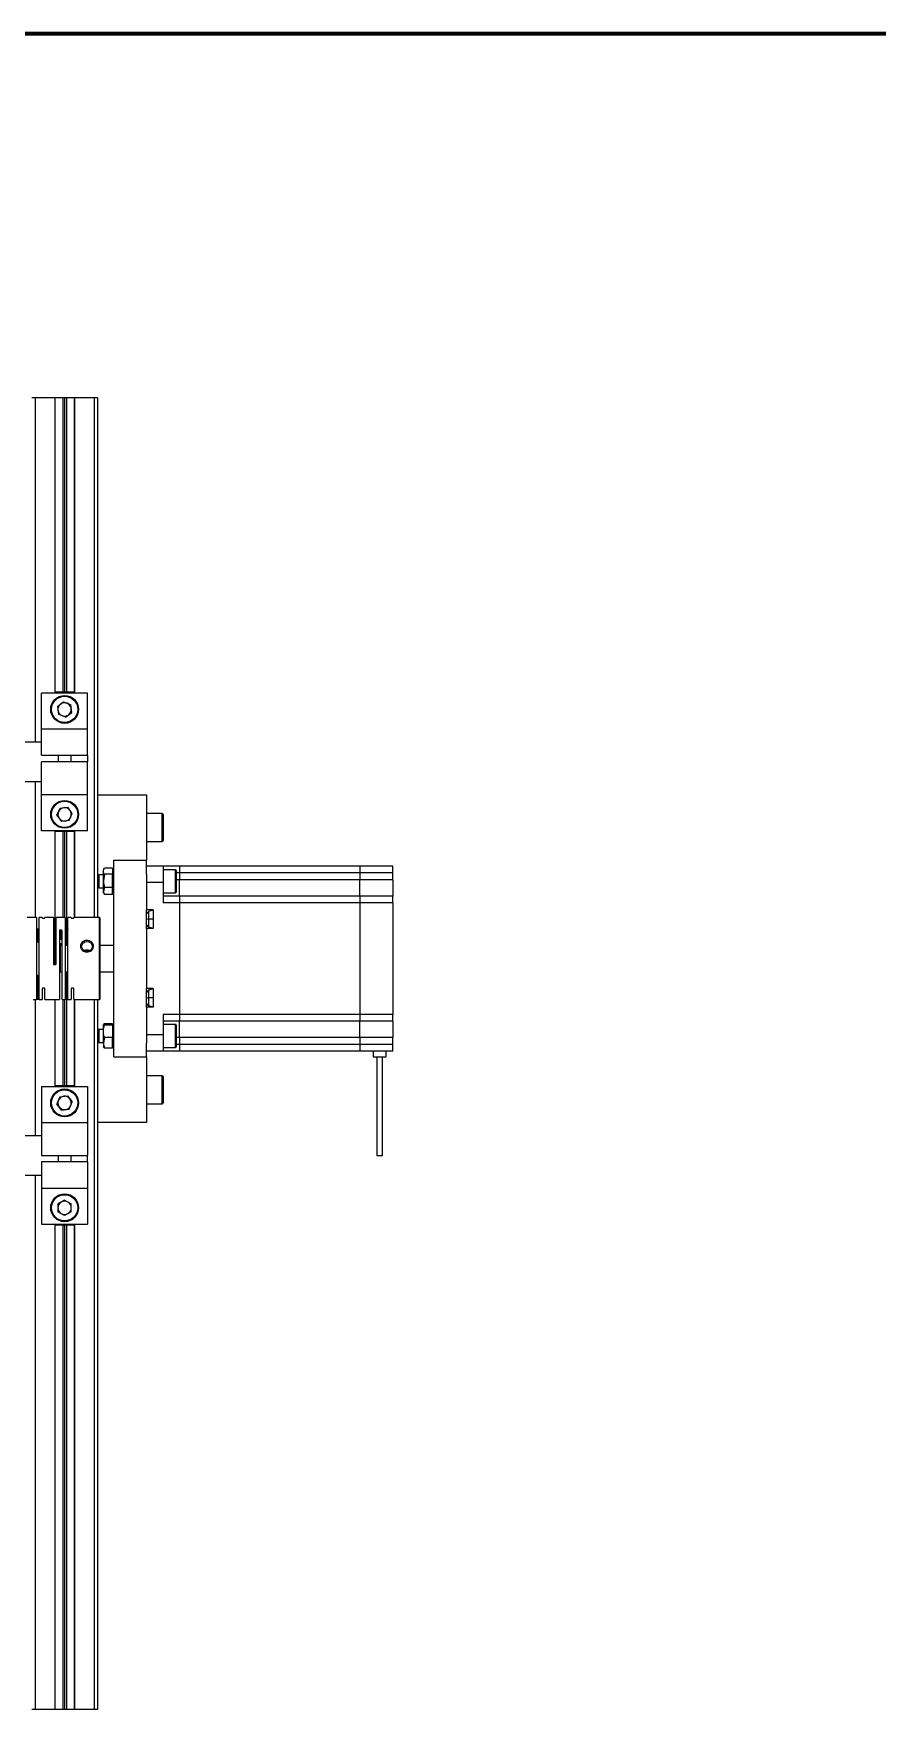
# Model space of a CAD drawing. Header units: millimetres. Extents: x 55 to 11032, y -227 to 3957.
# Drawn here: x 3710 to 3967, y 1998 to 2509 of the extents above; entities that cross this region are included whole.
import ezdxf

# ---------------------------------------------------------------- set-up
doc = ezdxf.new("R2010")
doc.units = ezdxf.units.MM
doc.header["$LTSCALE"] = 0.7
doc.layers.get('0').update_dxf_attribs({"color": 255})
doc.layers.add('AM_5', color=10, linetype='Continuous', lineweight=25)
doc.layers.add('KHUNGBV', color=5, linetype='Continuous', lineweight=70)

# ---------------------------------------------------------------- blocks, each defined once
blk = doc.blocks.new('dfhjd')
at = {"layer": 'KHUNGBV', "color": 9, "ltscale": 5}
blk.add_line((6559.44, 3469.71), (7718.44, 3469.71), dxfattribs=at)

msp = doc.modelspace()

# ---------------------------------------------------------------- linework, layer by layer
at = {"color": 7, "linetype": 'Continuous', "lineweight": 25}
for p, q in [((3710.341, 2398.296), (3709.341, 2398.296)), ((3716.341, 2398.296), (3710.341, 2398.296)), ((3716.341, 2398.296), (3716.341, 2308.296)), ((3716.402, 2398.296), (3716.341, 2398.296)), ((3716.402, 2398.296), (3716.402, 2308.546)), ((3718.821, 2398.296), (3716.402, 2398.296)), ((3718.821, 2398.296), (3718.821, 2308.546)), ((3719.341, 2398.296), (3718.821, 2398.296)), ((3719.341, 2398.296), (3719.341, 2308.546)), ((3719.861, 2398.296), (3719.341, 2398.296)), ((3719.861, 2398.296), (3719.861, 2308.546)), ((3722.28, 2398.296), (3719.861, 2398.296)), ((3722.28, 2398.296), (3722.28, 2308.546)), ((3722.341, 2398.296), (3722.28, 2398.296)), ((3722.341, 2398.296), (3722.341, 2308.296)), ((3728.341, 2398.296), (3722.341, 2398.296)), ((3729.341, 2398.296), (3728.341, 2398.296)), ((3729.341, 2398.296), (3729.341, 2252.476)), ((3726.341, 2308.296), (3712.341, 2308.296)), ((3712.341, 2297.296), (3712.341, 2308.296)), ((3722.341, 2308.546), (3716.341, 2308.546)), ((3717.161, 2304.195), (3719.03, 2305.633)), ((3719.03, 2305.633), (3721.21, 2304.733)), ((3726.341, 2297.296), (3726.341, 2308.296)), ((3717.161, 2304.195), (3717.472, 2301.858)), ((3719.652, 2300.958), (3717.472, 2301.858)), ((3719.652, 2300.958), (3721.521, 2302.396)), ((3721.521, 2302.396), (3721.21, 2304.733)), ((3712.341, 2289.296), (3712.341, 2297.296)), ((3726.341, 2297.296), (3712.341, 2297.296)), ((3726.341, 2289.296), (3726.341, 2297.296)), ((3712.341, 2293.296), (3306.341, 2293.296)), ((3712.341, 2289.296), (3726.341, 2289.296)), ((3726.341, 2287.296), (3712.341, 2287.296)), ((3712.341, 2277.296), (3712.341, 2287.296)), ((3717.341, 2289.296), (3717.341, 2287.296)), ((3721.341, 2287.296), (3721.341, 2289.296)), ((3726.341, 2289.296), (3726.341, 2287.296)), ((3726.341, 2277.296), (3726.341, 2287.296)), ((3306.341, 2281.296), (3712.341, 2281.296)), ((3726.341, 2277.296), (3712.341, 2277.296)), ((3712.341, 2266.296), (3712.341, 2277.296)), ((3726.341, 2266.296), (3726.341, 2277.296)), ((3729.341, 2277.296), (3744.341, 2277.296)), ((3744.341, 2277.296), (3744.341, 2257.296)), ((3716.996, 2271.046), (3717.952, 2273.201)), ((3716.996, 2271.046), (3718.385, 2269.14)), ((3717.952, 2273.201), (3720.297, 2273.451)), ((3721.686, 2271.546), (3720.297, 2273.451)), ((3720.73, 2269.39), (3721.686, 2271.546)), ((3749.091, 2271.546), (3744.341, 2271.546)), ((3749.341, 2271.296), (3749.341, 2270.993)), ((3749.341, 2270.993), (3749.341, 2263.296)), ((3726.341, 2266.296), (3712.341, 2266.296)), ((3716.341, 2266.296), (3716.341, 2225.477)), ((3722.341, 2266.046), (3716.341, 2266.046)), ((3716.402, 2266.046), (3716.402, 2225.477)), ((3720.73, 2269.39), (3718.385, 2269.14)), ((3718.821, 2266.046), (3718.821, 2239.796)), ((3719.341, 2266.046), (3719.341, 2239.796)), ((3719.861, 2266.046), (3719.861, 2236.311)), ((3722.28, 2266.046), (3722.28, 2239.796)), ((3722.341, 2266.296), (3722.341, 2239.796)), ((3744.341, 2263.046), (3749.091, 2263.046)), ((3731.407, 2254.826), (3731.141, 2254.366)), ((3731.141, 2253.959), (3731.141, 2254.366)), ((3733.941, 2254.904), (3731.454, 2254.904)), ((3733.941, 2254.904), (3733.941, 2253.959)), ((3734.341, 2254.366), (3733.941, 2254.366)), ((3734.341, 2197.296), (3734.341, 2257.296)), ((3734.341, 2257.296), (3744.341, 2257.296)), ((3744.341, 2253.047), (3744.341, 2257.296)), ((3749.341, 2255.496), (3744.341, 2255.496)), ((3749.341, 2255.496), (3749.341, 2250.496)), ((3754.341, 2255.496), (3749.341, 2255.496)), ((3753.141, 2254.366), (3749.341, 2254.366)), ((3753.341, 2254.166), (3753.341, 2253.916)), ((3754.341, 2255.496), (3754.341, 2253.496)), ((3754.351, 2255.446), (3754.341, 2255.446)), ((3809.331, 2255.496), (3754.351, 2255.496)), ((3754.351, 2255.496), (3754.351, 2253.496)), ((3809.331, 2255.496), (3809.331, 2253.496)), ((3809.331, 2255.446), (3809.341, 2255.446)), ((3819.341, 2255.496), (3809.341, 2255.496)), ((3809.341, 2255.496), (3809.341, 2253.496)), ((3819.341, 2253.496), (3819.341, 2255.496)), ((3729.731, 2252.866), (3729.341, 2252.476)), ((3729.341, 2252.476), (3729.341, 2249.256)), ((3729.341, 2249.256), (3729.731, 2248.866)), ((3729.341, 2249.256), (3729.341, 2239.796)), ((3731.141, 2252.866), (3729.731, 2252.866)), ((3729.731, 2252.866), (3729.731, 2248.866)), ((3731.141, 2250.994), (3731.141, 2253.959)), ((3731.454, 2253.013), (3731.141, 2250.994)), ((3731.141, 2247.901), (3731.141, 2250.994)), ((3733.941, 2253.013), (3731.454, 2253.013)), ((3733.941, 2253.959), (3733.941, 2253.013)), ((3733.941, 2250.994), (3733.941, 2253.013)), ((3733.941, 2248.974), (3733.941, 2250.994)), ((3744.341, 2253.047), (3744.341, 2250.496)), ((3744.341, 2250.496), (3744.341, 2242.146)), ((3749.341, 2250.496), (3744.341, 2250.496)), ((3749.341, 2250.496), (3749.341, 2244.346)), ((3753.341, 2253.916), (3753.341, 2247.566)), ((3754.341, 2253.496), (3754.341, 2251.346)), ((3754.351, 2253.496), (3754.341, 2253.496)), ((3754.351, 2251.346), (3754.341, 2251.346)), ((3754.341, 2246.346), (3754.341, 2251.346)), ((3809.331, 2253.496), (3754.351, 2253.496)), ((3754.351, 2253.496), (3754.351, 2251.346)), ((3809.331, 2251.346), (3754.351, 2251.346)), ((3754.351, 2246.346), (3754.351, 2251.346)), ((3809.331, 2253.496), (3809.331, 2251.346)), ((3809.331, 2253.496), (3809.341, 2253.496)), ((3809.331, 2246.346), (3809.331, 2251.346)), ((3809.331, 2251.346), (3809.341, 2251.346)), ((3819.341, 2253.496), (3809.341, 2253.496)), ((3809.341, 2253.496), (3809.341, 2251.346)), ((3819.341, 2251.346), (3809.341, 2251.346)), ((3809.341, 2246.346), (3809.341, 2251.346)), ((3819.341, 2251.346), (3819.341, 2253.496)), ((3819.341, 2251.346), (3819.341, 2246.346)), ((3729.731, 2248.866), (3731.141, 2248.866)), ((3731.454, 2248.974), (3731.141, 2247.901)), ((3731.141, 2247.366), (3731.141, 2247.901)), ((3731.141, 2247.366), (3731.407, 2246.905)), ((3733.941, 2248.974), (3731.454, 2248.974)), ((3733.941, 2246.827), (3731.454, 2246.827)), ((3733.941, 2247.901), (3733.941, 2248.974)), ((3733.941, 2246.827), (3733.941, 2247.901)), ((3733.941, 2247.366), (3734.341, 2247.366)), ((3749.341, 2247.366), (3753.141, 2247.366)), ((3754.341, 2246.346), (3749.341, 2246.346)), ((3754.341, 2244.346), (3749.341, 2244.346)), ((3754.341, 2246.346), (3754.341, 2244.346)), ((3754.351, 2246.296), (3754.341, 2246.296)), ((3754.341, 2244.346), (3754.341, 2210.246)), ((3754.351, 2244.346), (3754.341, 2244.346)), ((3809.331, 2246.346), (3754.351, 2246.346)), ((3754.351, 2246.346), (3754.351, 2244.346)), ((3809.331, 2244.346), (3754.351, 2244.346)), ((3754.351, 2244.346), (3754.351, 2210.246)), ((3809.331, 2246.346), (3809.331, 2244.346)), ((3809.331, 2246.296), (3809.341, 2246.296)), ((3809.331, 2244.346), (3809.331, 2210.246)), ((3809.331, 2244.346), (3809.341, 2244.346)), ((3819.341, 2246.346), (3809.341, 2246.346)), ((3809.341, 2246.346), (3809.341, 2244.346)), ((3819.341, 2244.346), (3809.341, 2244.346)), ((3809.341, 2244.346), (3809.341, 2210.246)), ((3819.341, 2244.346), (3819.341, 2246.346)), ((3819.341, 2244.346), (3819.341, 2210.246)), ((3710.741, 2239.796), (3707.941, 2239.796)), ((3710.741, 2239.796), (3710.741, 2214.796)), ((3712.541, 2239.796), (3711.541, 2239.796)), ((3711.541, 2214.796), (3711.541, 2239.796)), ((3712.541, 2239.796), (3712.541, 2239.693)), ((3712.741, 2239.663), (3713.141, 2239.663)), ((3715.941, 2239.796), (3713.341, 2239.796)), ((3713.341, 2239.693), (3713.341, 2239.796)), ((3715.941, 2239.796), (3715.941, 2225.697)), ((3719.541, 2239.796), (3716.741, 2239.796)), ((3716.741, 2225.697), (3716.741, 2239.796)), ((3719.541, 2239.796), (3719.541, 2214.796)), ((3721.341, 2239.796), (3720.341, 2239.796)), ((3720.341, 2214.796), (3720.341, 2239.796)), ((3721.341, 2239.796), (3721.341, 2239.693)), ((3721.541, 2239.663), (3721.941, 2239.663)), ((3729.941, 2239.796), (3722.141, 2239.796)), ((3722.141, 2239.693), (3722.141, 2239.796)), ((3730.141, 2239.596), (3729.941, 2239.796)), ((3729.941, 2215.39), (3729.941, 2239.796)), ((3730.141, 2215.581), (3730.141, 2239.596)), ((3744.341, 2236.446), (3744.341, 2242.146)), ((3746.341, 2242.146), (3744.341, 2242.146)), ((3744.399, 2241.074), (3744.399, 2241.062)), ((3744.399, 2239.496), (3744.399, 2239.096)), ((3746.341, 2242.042), (3744.889, 2241.628)), ((3746.341, 2239.296), (3744.889, 2239.296)), ((3746.341, 2242.146), (3746.341, 2236.446)), ((3711.341, 2236.311), (3710.941, 2236.311)), ((3717.741, 2235.793), (3717.741, 2214.796)), ((3718.341, 2235.954), (3717.941, 2235.954)), ((3717.941, 2235.954), (3717.941, 2233.265)), ((3718.341, 2235.954), (3718.341, 2233.265)), ((3718.541, 2214.796), (3718.541, 2235.793)), ((3720.141, 2236.311), (3719.741, 2236.311)), ((3744.341, 2236.446), (3744.341, 2218.146)), ((3746.341, 2236.446), (3744.341, 2236.446)), ((3744.399, 2237.529), (3744.399, 2237.518)), ((3744.889, 2236.963), (3746.341, 2236.55)), ((3711.541, 2232.296), (3710.741, 2232.296)), ((3717.941, 2231.296), (3717.741, 2231.096)), ((3717.941, 2233.265), (3718.341, 2233.265)), ((3718.341, 2231.803), (3717.941, 2231.803)), ((3718.541, 2231.296), (3717.941, 2231.296)), ((3717.941, 2231.296), (3717.941, 2227.296)), ((3720.341, 2231.296), (3719.541, 2231.296)), ((3734.341, 2231.296), (3730.141, 2231.296)), ((3716.141, 2225.477), (3716.541, 2225.477)), ((3717.741, 2223.496), (3717.941, 2223.296)), ((3717.941, 2227.296), (3717.941, 2223.296)), ((3710.741, 2222.296), (3711.541, 2222.296)), ((3717.941, 2223.296), (3718.541, 2223.296)), ((3719.541, 2223.296), (3720.341, 2223.296)), ((3730.141, 2223.296), (3734.341, 2223.296)), ((3709.741, 2214.796), (3710.741, 2214.796)), ((3710.941, 2214.929), (3711.341, 2214.929)), ((3711.541, 2214.796), (3712.541, 2214.796)), ((3712.541, 2218.128), (3712.541, 2214.796)), ((3713.141, 2218.28), (3712.741, 2218.28)), ((3713.341, 2214.796), (3713.341, 2218.128)), ((3713.341, 2214.796), (3717.741, 2214.796)), ((3716.341, 2214.796), (3716.341, 2188.296)), ((3716.402, 2214.796), (3716.402, 2188.546)), ((3718.541, 2214.796), (3719.541, 2214.796)), ((3718.821, 2214.796), (3718.821, 2188.546)), ((3719.341, 2214.796), (3719.341, 2188.546)), ((3719.741, 2214.929), (3720.141, 2214.929)), ((3719.861, 2214.929), (3719.861, 2188.546)), ((3720.341, 2214.796), (3721.341, 2214.796)), ((3721.341, 2218.128), (3721.341, 2214.796)), ((3721.941, 2218.28), (3721.541, 2218.28)), ((3722.141, 2214.796), (3722.141, 2218.128)), ((3722.141, 2214.796), (3729.941, 2214.796)), ((3722.28, 2214.796), (3722.28, 2188.546)), ((3722.341, 2214.796), (3722.341, 2188.296)), ((3729.341, 2214.796), (3729.341, 2205.336)), ((3729.941, 2214.796), (3729.941, 2215.39)), ((3729.941, 2214.796), (3730.141, 2214.996)), ((3730.141, 2214.996), (3730.141, 2215.581)), ((3744.341, 2212.446), (3744.341, 2218.146)), ((3746.341, 2218.146), (3744.341, 2218.146)), ((3744.399, 2217.074), (3744.399, 2217.062)), ((3744.399, 2215.496), (3744.399, 2215.096)), ((3744.399, 2213.529), (3744.399, 2213.518)), ((3746.341, 2218.042), (3744.889, 2217.628)), ((3746.341, 2215.296), (3744.889, 2215.296)), ((3746.341, 2218.146), (3746.341, 2212.446)), ((3744.341, 2212.446), (3744.341, 2204.096)), ((3746.341, 2212.446), (3744.341, 2212.446)), ((3744.889, 2212.963), (3746.341, 2212.55)), ((3754.341, 2210.246), (3749.341, 2210.246)), ((3749.341, 2210.246), (3749.341, 2204.096)), ((3754.341, 2208.246), (3749.341, 2208.246)), ((3754.341, 2210.246), (3754.341, 2208.246)), ((3754.351, 2210.246), (3754.341, 2210.246)), ((3754.351, 2208.296), (3754.341, 2208.296)), ((3754.341, 2203.246), (3754.341, 2208.246)), ((3809.331, 2210.246), (3754.351, 2210.246)), ((3754.351, 2210.246), (3754.351, 2208.246)), ((3809.331, 2208.246), (3754.351, 2208.246)), ((3754.351, 2203.246), (3754.351, 2208.246)), ((3809.331, 2210.246), (3809.331, 2208.246)), ((3809.331, 2210.246), (3809.341, 2210.246)), ((3809.331, 2208.296), (3809.341, 2208.296)), ((3809.331, 2203.246), (3809.331, 2208.246)), ((3819.341, 2210.246), (3809.341, 2210.246)), ((3809.341, 2210.246), (3809.341, 2208.246)), ((3819.341, 2208.246), (3809.341, 2208.246)), ((3809.341, 2203.246), (3809.341, 2208.246)), ((3819.341, 2208.246), (3819.341, 2210.246)), ((3819.341, 2208.246), (3819.341, 2203.246)), ((3729.731, 2205.726), (3729.341, 2205.336)), ((3729.341, 2205.336), (3729.341, 2202.116)), ((3731.141, 2205.726), (3729.731, 2205.726)), ((3729.731, 2205.726), (3729.731, 2201.726)), ((3731.454, 2207.438), (3731.141, 2207.202)), ((3731.141, 2205.109), (3731.141, 2207.202)), ((3731.141, 2201.633), (3731.141, 2205.109)), ((3731.454, 2203.253), (3731.141, 2201.633)), ((3733.941, 2207.438), (3731.454, 2207.438)), ((3733.941, 2206.965), (3731.454, 2206.965)), ((3733.941, 2203.253), (3731.454, 2203.253)), ((3733.941, 2207.202), (3733.941, 2207.438)), ((3734.341, 2207.226), (3733.941, 2207.226)), ((3733.941, 2206.965), (3733.941, 2207.202)), ((3733.941, 2206.965), (3733.941, 2205.109)), ((3733.941, 2205.109), (3733.941, 2203.253)), ((3733.941, 2201.633), (3733.941, 2203.253)), ((3749.341, 2204.096), (3744.341, 2204.096)), ((3744.341, 2204.096), (3744.341, 2201.544)), ((3753.141, 2207.226), (3749.341, 2207.226)), ((3749.341, 2204.096), (3749.341, 2199.096)), ((3753.341, 2207.026), (3753.341, 2206.776)), ((3753.341, 2206.776), (3753.341, 2200.426)), ((3754.351, 2203.246), (3754.341, 2203.246)), ((3754.341, 2203.246), (3754.341, 2201.096)), ((3809.331, 2203.246), (3754.351, 2203.246)), ((3754.351, 2203.246), (3754.351, 2201.096)), ((3809.331, 2203.246), (3809.341, 2203.246)), ((3809.331, 2203.246), (3809.331, 2201.096)), ((3819.341, 2203.246), (3809.341, 2203.246)), ((3809.341, 2203.246), (3809.341, 2201.096)), ((3819.341, 2201.096), (3819.341, 2203.246)), ((3729.341, 2202.116), (3729.731, 2201.726)), ((3729.341, 2202.116), (3729.341, 1998.296)), ((3729.731, 2201.726), (3731.141, 2201.726)), ((3731.141, 2201.633), (3731.141, 2200.226)), ((3731.454, 2200.013), (3731.141, 2200.25)), ((3733.941, 2200.013), (3731.454, 2200.013)), ((3733.941, 2200.013), (3733.941, 2201.633)), ((3733.941, 2200.226), (3734.341, 2200.226)), ((3744.341, 2197.296), (3744.341, 2201.544)), ((3749.341, 2199.096), (3744.341, 2199.096)), ((3749.341, 2200.226), (3753.141, 2200.226)), ((3754.341, 2199.096), (3749.341, 2199.096)), ((3754.341, 2201.096), (3754.341, 2199.096)), ((3754.351, 2201.096), (3754.341, 2201.096)), ((3754.351, 2199.146), (3754.341, 2199.146)), ((3809.331, 2201.096), (3754.351, 2201.096)), ((3754.351, 2201.096), (3754.351, 2199.096)), ((3809.331, 2199.096), (3754.351, 2199.096)), ((3809.331, 2201.096), (3809.331, 2199.096)), ((3809.331, 2201.096), (3809.341, 2201.096)), ((3809.331, 2199.146), (3809.341, 2199.146)), ((3819.341, 2201.096), (3809.341, 2201.096)), ((3809.341, 2201.096), (3809.341, 2199.096)), ((3819.341, 2199.096), (3809.341, 2199.096)), ((3813.341, 2199.096), (3813.341, 2197.296)), ((3817.341, 2197.296), (3817.341, 2199.096)), ((3819.341, 2199.096), (3819.341, 2201.096)), ((3734.341, 2197.296), (3744.341, 2197.296)), ((3744.341, 2197.296), (3744.341, 2177.296)), ((3813.341, 2197.296), (3817.341, 2197.296)), ((3814.511, 2197.296), (3814.511, 2167.296)), ((3816.171, 2167.296), (3816.171, 2197.296)), ((3712.341, 2188.296), (3726.341, 2188.296)), ((3712.341, 2188.296), (3712.341, 2177.296)), ((3722.341, 2188.546), (3716.341, 2188.546)), ((3726.341, 2188.296), (3726.341, 2177.296)), ((3749.091, 2191.546), (3744.341, 2191.546)), ((3749.341, 2191.296), (3749.341, 2190.993)), ((3749.341, 2190.993), (3749.341, 2183.296)), ((3717.915, 2185.174), (3717.002, 2183)), ((3718.428, 2181.122), (3717.002, 2183)), ((3717.915, 2185.174), (3720.254, 2185.469)), ((3720.254, 2185.469), (3721.68, 2183.592)), ((3720.767, 2181.418), (3721.68, 2183.592)), ((3744.341, 2183.046), (3749.091, 2183.046)), ((3718.428, 2181.122), (3720.767, 2181.418)), ((3712.341, 2173.296), (3306.341, 2173.296)), ((3712.341, 2177.296), (3726.341, 2177.296)), ((3712.341, 2177.296), (3712.341, 2167.296)), ((3726.341, 2177.296), (3726.341, 2167.296)), ((3744.341, 2177.296), (3729.341, 2177.296)), ((3712.341, 2167.296), (3726.341, 2167.296)), ((3717.341, 2167.296), (3717.341, 2165.296)), ((3721.341, 2165.296), (3721.341, 2167.296)), ((3726.341, 2165.296), (3726.341, 2167.296)), ((3814.511, 2167.296), (3815.341, 2167.296)), ((3815.341, 2167.296), (3816.171, 2167.296)), ((3712.341, 2165.296), (3712.341, 2157.296)), ((3726.341, 2165.296), (3712.341, 2165.296)), ((3726.341, 2165.296), (3726.341, 2157.296)), ((3306.341, 2161.296), (3712.341, 2161.296)), ((3712.341, 2157.296), (3726.341, 2157.296)), ((3712.341, 2157.296), (3712.341, 2146.296)), ((3726.341, 2157.296), (3726.341, 2146.296)), ((3719.341, 2153.654), (3717.299, 2152.475)), ((3717.299, 2152.475), (3717.299, 2150.117)), ((3719.341, 2153.654), (3721.383, 2152.475)), ((3721.383, 2150.117), (3721.383, 2152.475)), ((3719.341, 2148.938), (3717.299, 2150.117)), ((3721.383, 2150.117), (3719.341, 2148.938)), ((3712.341, 2146.296), (3726.341, 2146.296)), ((3716.341, 2146.296), (3716.341, 1998.296)), ((3722.341, 2146.046), (3716.341, 2146.046)), ((3716.402, 2146.046), (3716.402, 1998.296)), ((3718.821, 2146.046), (3718.821, 1998.296)), ((3719.341, 2146.046), (3719.341, 1998.296)), ((3719.861, 2146.046), (3719.861, 1998.296)), ((3722.28, 2146.046), (3722.28, 1998.296)), ((3722.341, 2146.296), (3722.341, 1998.296)), ((3710.341, 1998.296), (3709.341, 1998.296)), ((3716.341, 1998.296), (3710.341, 1998.296)), ((3716.402, 1998.296), (3716.341, 1998.296)), ((3718.821, 1998.296), (3716.402, 1998.296)), ((3719.341, 1998.296), (3718.821, 1998.296)), ((3719.861, 1998.296), (3719.341, 1998.296)), ((3722.28, 1998.296), (3719.861, 1998.296)), ((3722.341, 1998.296), (3722.28, 1998.296)), ((3728.341, 1998.296), (3722.341, 1998.296)), ((3729.341, 1998.296), (3728.341, 1998.296))]:
    msp.add_line(p, q, dxfattribs=at)
at = {"color": 8, "linetype": 'Continuous', "lineweight": 25}
for p, q in [((3710.341, 2398.296), (3710.341, 2293.296)), ((3728.341, 2398.296), (3728.341, 2239.796)), ((3710.341, 2281.296), (3710.341, 2239.796)), ((3749.091, 2271.224), (3749.091, 2271.546)), ((3749.091, 2263.046), (3749.091, 2271.224)), ((3753.141, 2254.1), (3753.141, 2254.366)), ((3753.141, 2247.366), (3753.141, 2254.1)), ((3754.341, 2253.496), (3753.341, 2253.496)), ((3754.341, 2251.346), (3753.341, 2251.346)), ((3710.941, 2236.311), (3710.941, 2232.296)), ((3711.341, 2236.311), (3711.341, 2232.296)), ((3719.741, 2236.311), (3719.741, 2231.296)), ((3720.141, 2236.311), (3720.141, 2231.296)), ((3717.941, 2231.803), (3717.941, 2231.296)), ((3718.341, 2231.803), (3718.341, 2231.296)), ((3710.941, 2222.296), (3710.941, 2214.929)), ((3711.341, 2222.296), (3711.341, 2214.929)), ((3719.741, 2223.296), (3719.741, 2214.929)), ((3720.141, 2223.296), (3720.141, 2214.929)), ((3710.341, 2214.796), (3710.341, 2173.296)), ((3728.341, 2214.796), (3728.341, 1998.296)), ((3753.141, 2206.96), (3753.141, 2207.226)), ((3753.141, 2200.226), (3753.141, 2206.96)), ((3754.341, 2203.246), (3753.341, 2203.246)), ((3754.341, 2201.096), (3753.341, 2201.096)), ((3749.091, 2191.224), (3749.091, 2191.546)), ((3749.091, 2183.046), (3749.091, 2191.224)), ((3710.341, 2161.296), (3710.341, 1998.296))]:
    msp.add_line(p, q, dxfattribs=at)
at = {"color": 7, "linetype": 'Continuous', "lineweight": 25, "flags": 128}
msp.add_lwpolyline([(3726.141, 2232.533), (3726.761, 2232.415), (3727.287, 2232.081), (3727.639, 2231.58), (3727.762, 2230.989), (3727.639, 2230.398), (3727.287, 2229.897), (3726.761, 2229.562), (3726.141, 2229.445), (3725.521, 2229.562), (3724.995, 2229.897), (3724.643, 2230.398), (3724.52, 2230.989), (3724.643, 2231.58), (3724.995, 2232.081), (3725.521, 2232.415), (3726.141, 2232.533)], dxfattribs=at)
at = {"color": 7, "linetype": 'Continuous', "lineweight": 25}
for centre, radius in [((3719.341, 2303.296), 4.25), ((3719.341, 2303.296), 4), ((3719.341, 2271.296), 4.25), ((3719.341, 2271.296), 4), ((3719.341, 2183.296), 4.25), ((3719.341, 2183.296), 4), ((3719.341, 2151.296), 4.25), ((3719.341, 2151.296), 4)]:
    msp.add_circle(centre, radius, dxfattribs=at)
for centre, radius, start, end in [((3719.341, 2303.296), 2.042, 67.57509, 127.57509), ((3719.341, 2303.296), 2.042, 127.57509, 187.57509), ((3719.341, 2303.296), 2.042, 187.57509, 247.57509), ((3719.341, 2303.296), 2.042, 247.57509, 307.57509), ((3719.341, 2303.296), 2.042, 7.57509, 67.57509), ((3719.341, 2303.296), 2.042, 307.57509, 7.57509), ((3719.341, 2271.296), 2.042, 156.08467, 216.08467), ((3719.341, 2271.296), 2.042, 96.08467, 156.08467), ((3719.341, 2271.296), 2.042, 216.08467, 276.08467), ((3719.341, 2271.296), 2.042, 36.08467, 96.08467), ((3719.341, 2271.296), 2.042, 276.08467, 336.08467), ((3719.341, 2271.296), 2.042, 336.08467, 36.08467), ((3749.091, 2271.296), 0.25, 0, 90), ((3749.091, 2263.296), 0.25, 270, 0), ((3753.141, 2254.166), 0.2, 0, 90), ((3753.141, 2247.566), 0.2, 270, 0), ((3745.341, 2240.739), 1, 116.83969, 160.45392), ((3745.341, 2237.852), 1, 199.54608, 243.1604), ((3745.341, 2216.739), 1, 116.83969, 160.45392), ((3745.341, 2213.852), 1, 199.54608, 243.1604), ((3753.141, 2207.026), 0.2, 0, 90), ((3753.141, 2200.426), 0.2, 270, 360), ((3749.091, 2191.296), 0.25, 0, 90), ((3719.341, 2183.296), 2.042, 157.20826, 217.20826), ((3719.341, 2183.296), 2.042, 97.20826, 157.20826), ((3719.341, 2183.296), 2.042, 37.20826, 97.20826), ((3719.341, 2183.296), 2.042, 337.20826, 37.20826), ((3749.091, 2183.296), 0.25, 270, 0), ((3719.341, 2183.296), 2.042, 217.20826, 277.20826), ((3719.341, 2183.296), 2.042, 277.20826, 337.20826), ((3719.341, 2151.296), 2.042, 120, 180), ((3719.341, 2151.296), 2.042, 60, 120), ((3719.341, 2151.296), 2.042, 0, 60), ((3719.341, 2151.296), 2.042, 180, 240), ((3719.341, 2151.296), 2.042, 240, 300), ((3719.341, 2151.296), 2.042, 300, 0)]:
    msp.add_arc(centre, radius, start, end, dxfattribs=at)
for points, knots in [([(3731.141, 2253.959), (3731.146, 2254.045), (3731.163, 2254.365), (3731.331, 2254.676), (3731.454, 2254.904)], [0, 0, 0, 0, 0.2686336, 1, 1, 1, 1]), ([(3731.454, 2253.013), (3731.407, 2253.093), (3731.223, 2253.401), (3731.176, 2253.721), (3731.141, 2253.959)], [0, 0, 0, 0, 0.2575513, 1, 1, 1, 1]), ([(3731.141, 2250.994), (3731.141, 2250.946), (3731.146, 2250.264), (3731.305, 2249.596), (3731.454, 2248.974)], [0, 0, 0, 0, 0.0701742, 1, 1, 1, 1]), ([(3731.141, 2247.901), (3731.141, 2247.875), (3731.146, 2247.513), (3731.305, 2247.157), (3731.454, 2246.827)], [0, 0, 0, 0, 0.0701742, 1, 1, 1, 1]), ([(3712.541, 2239.693), (3712.544, 2239.689), (3712.549, 2239.682), (3712.585, 2239.674), (3712.625, 2239.668), (3712.66, 2239.665), (3712.699, 2239.663), (3712.727, 2239.663), (3712.741, 2239.663)], [0, 0, 0, 0, 0.250166, 0.4987352, 0.6229356, 0.7472374, 0.8724913, 1, 1, 1, 1]), ([(3713.141, 2239.663), (3713.155, 2239.663), (3713.183, 2239.663), (3713.222, 2239.665), (3713.257, 2239.668), (3713.297, 2239.674), (3713.333, 2239.682), (3713.338, 2239.689), (3713.341, 2239.693)], [0, 0, 0, 0, 0.1273937, 0.252521, 0.3767052, 0.5008192, 0.7494054, 1, 1, 1, 1]), ([(3721.341, 2239.693), (3721.344, 2239.689), (3721.349, 2239.682), (3721.385, 2239.674), (3721.425, 2239.668), (3721.46, 2239.665), (3721.499, 2239.663), (3721.527, 2239.663), (3721.541, 2239.663)], [0, 0, 0, 0, 0.250166, 0.4987352, 0.6229356, 0.7472374, 0.8724913, 1, 1, 1, 1]), ([(3721.941, 2239.663), (3721.955, 2239.663), (3721.983, 2239.663), (3722.022, 2239.665), (3722.057, 2239.668), (3722.097, 2239.674), (3722.133, 2239.682), (3722.138, 2239.689), (3722.141, 2239.693)], [0, 0, 0, 0, 0.1273937, 0.252521, 0.3767052, 0.5008192, 0.7494054, 1, 1, 1, 1]), ([(3711.541, 2236.463), (3711.538, 2236.444), (3711.533, 2236.407), (3711.497, 2236.365), (3711.457, 2236.339), (3711.422, 2236.323), (3711.383, 2236.313), (3711.355, 2236.312), (3711.341, 2236.311)], [0, 0, 0, 0, 0.250166, 0.4987352, 0.6229356, 0.7472374, 0.8724913, 1, 1, 1, 1]), ([(3717.941, 2235.954), (3717.927, 2235.954), (3717.899, 2235.952), (3717.86, 2235.942), (3717.825, 2235.926), (3717.785, 2235.898), (3717.749, 2235.854), (3717.744, 2235.813), (3717.741, 2235.793)], [0, 0, 0, 0, 0.12739366, 0.25252101, 0.37670516, 0.50081917, 0.74940543, 1, 1, 1, 1]), ([(3718.541, 2235.793), (3718.538, 2235.813), (3718.533, 2235.854), (3718.497, 2235.898), (3718.457, 2235.926), (3718.422, 2235.942), (3718.383, 2235.952), (3718.355, 2235.954), (3718.341, 2235.954)], [0, 0, 0, 0, 0.250166, 0.4987352, 0.6229356, 0.7472374, 0.8724913, 1, 1, 1, 1]), ([(3720.341, 2236.463), (3720.338, 2236.444), (3720.333, 2236.407), (3720.297, 2236.365), (3720.257, 2236.339), (3720.222, 2236.323), (3720.183, 2236.313), (3720.155, 2236.312), (3720.141, 2236.311)], [0, 0, 0, 0, 0.250166, 0.4987352, 0.6229356, 0.7472374, 0.8724913, 1, 1, 1, 1]), ([(3726.141, 2232.834), (3725.878, 2232.809), (3725.359, 2232.759), (3724.79, 2232.423), (3724.448, 2232.059), (3724.214, 2231.655), (3724.096, 2231.109), (3724.212, 2230.553), (3724.444, 2230.132), (3724.785, 2229.742), (3725.356, 2229.374), (3725.877, 2229.318), (3726.141, 2229.29)], [0, 0, 0, 0, 0.129959, 0.2561964, 0.3248926, 0.3884235, 0.4996998, 0.6105573, 0.6735675, 0.7425193, 0.869741, 1, 1, 1, 1]), ([(3725.274, 2229.714), (3725.35, 2229.763), (3725.508, 2229.867), (3725.815, 2229.936), (3726.031, 2229.948), (3726.141, 2229.954)], [0, 0, 0, 0, 0.3086423, 0.6471647, 1, 1, 1, 1]), ([(3727.507, 2229.789), (3727.638, 2229.921), (3727.893, 2230.179), (3728.11, 2230.677), (3728.17, 2231.212), (3728.037, 2231.748), (3727.723, 2232.216), (3727.271, 2232.566), (3726.729, 2232.792), (3726.336, 2232.82), (3726.141, 2232.834)], [0, 0, 0, 0, 0.1228673, 0.2388277, 0.3586368, 0.4874316, 0.6151998, 0.7428415, 0.8720612, 1, 1, 1, 1]), ([(3726.141, 2229.954), (3726.255, 2229.947), (3726.476, 2229.934), (3726.78, 2229.865), (3726.934, 2229.763), (3727.003, 2229.717)], [0, 0, 0, 0, 0.3656345, 0.7133366, 1, 1, 1, 1]), ([(3726.141, 2229.29), (3726.391, 2229.312), (3726.893, 2229.357), (3727.302, 2229.645), (3727.507, 2229.789)], [0, 0, 0, 0, 0.4988874, 1, 1, 1, 1]), ([(3715.941, 2225.697), (3715.944, 2225.67), (3715.949, 2225.615), (3715.985, 2225.554), (3716.025, 2225.517), (3716.06, 2225.495), (3716.099, 2225.48), (3716.127, 2225.478), (3716.141, 2225.477)], [0, 0, 0, 0, 0.250166, 0.4987352, 0.6229356, 0.7472374, 0.8724913, 1, 1, 1, 1]), ([(3716.541, 2225.477), (3716.555, 2225.478), (3716.583, 2225.48), (3716.622, 2225.495), (3716.657, 2225.517), (3716.697, 2225.554), (3716.733, 2225.615), (3716.738, 2225.67), (3716.741, 2225.697)], [0, 0, 0, 0, 0.1273937, 0.252521, 0.3767052, 0.5008192, 0.7494054, 1, 1, 1, 1]), ([(3710.741, 2214.898), (3710.744, 2214.902), (3710.749, 2214.909), (3710.785, 2214.917), (3710.825, 2214.923), (3710.86, 2214.926), (3710.899, 2214.928), (3710.927, 2214.928), (3710.941, 2214.929)], [0, 0, 0, 0, 0.250166, 0.4987352, 0.6229356, 0.7472374, 0.8724913, 1, 1, 1, 1]), ([(3711.341, 2214.929), (3711.355, 2214.928), (3711.383, 2214.928), (3711.422, 2214.926), (3711.457, 2214.923), (3711.497, 2214.918), (3711.533, 2214.909), (3711.538, 2214.902), (3711.541, 2214.898)], [0, 0, 0, 0, 0.1273937, 0.252521, 0.3767052, 0.5008192, 0.7494054, 1, 1, 1, 1]), ([(3712.741, 2218.28), (3712.727, 2218.28), (3712.699, 2218.278), (3712.66, 2218.268), (3712.625, 2218.253), (3712.585, 2218.226), (3712.549, 2218.185), (3712.544, 2218.147), (3712.541, 2218.128)], [0, 0, 0, 0, 0.1273937, 0.252521, 0.3767052, 0.5008192, 0.7494054, 1, 1, 1, 1]), ([(3713.341, 2218.128), (3713.338, 2218.147), (3713.333, 2218.184), (3713.297, 2218.226), (3713.257, 2218.253), (3713.222, 2218.268), (3713.183, 2218.278), (3713.155, 2218.28), (3713.141, 2218.28)], [0, 0, 0, 0, 0.250166, 0.4987352, 0.6229356, 0.7472374, 0.8724913, 1, 1, 1, 1]), ([(3719.541, 2214.898), (3719.544, 2214.902), (3719.549, 2214.909), (3719.585, 2214.917), (3719.625, 2214.923), (3719.66, 2214.926), (3719.699, 2214.928), (3719.727, 2214.928), (3719.741, 2214.929)], [0, 0, 0, 0, 0.250166, 0.4987352, 0.6229356, 0.7472374, 0.8724913, 1, 1, 1, 1]), ([(3720.141, 2214.929), (3720.155, 2214.928), (3720.183, 2214.928), (3720.222, 2214.926), (3720.257, 2214.923), (3720.297, 2214.918), (3720.333, 2214.909), (3720.338, 2214.902), (3720.341, 2214.898)], [0, 0, 0, 0, 0.1273937, 0.252521, 0.3767052, 0.5008192, 0.7494054, 1, 1, 1, 1]), ([(3721.541, 2218.28), (3721.527, 2218.28), (3721.499, 2218.278), (3721.46, 2218.268), (3721.425, 2218.253), (3721.385, 2218.226), (3721.349, 2218.185), (3721.344, 2218.147), (3721.341, 2218.128)], [0, 0, 0, 0, 0.12739366, 0.25252101, 0.37670516, 0.50081917, 0.74940543, 1, 1, 1, 1]), ([(3722.141, 2218.128), (3722.138, 2218.147), (3722.133, 2218.184), (3722.097, 2218.226), (3722.057, 2218.253), (3722.022, 2218.268), (3721.983, 2218.278), (3721.955, 2218.28), (3721.941, 2218.28)], [0, 0, 0, 0, 0.250166, 0.4987352, 0.6229356, 0.7472374, 0.8724913, 1, 1, 1, 1]), ([(3731.141, 2207.202), (3731.141, 2207.196), (3731.146, 2207.116), (3731.305, 2207.038), (3731.454, 2206.965)], [0, 0, 0, 0, 0.0701742, 1, 1, 1, 1]), ([(3731.141, 2205.109), (3731.146, 2205.278), (3731.163, 2205.906), (3731.331, 2206.518), (3731.454, 2206.965)], [0, 0, 0, 0, 0.2686336, 1, 1, 1, 1]), ([(3731.454, 2203.253), (3731.407, 2203.408), (3731.223, 2204.014), (3731.176, 2204.642), (3731.141, 2205.109)], [0, 0, 0, 0, 0.2575513, 1, 1, 1, 1]), ([(3731.141, 2201.633), (3731.141, 2201.595), (3731.146, 2201.048), (3731.305, 2200.512), (3731.454, 2200.013)], [0, 0, 0, 0, 0.0701742, 1, 1, 1, 1])]:
    msp.add_open_spline(points, degree=3, knots=knots, dxfattribs=at)
at = {"color": 8, "linetype": 'Continuous', "lineweight": 25}
for points, knots in [([(3744.889, 2241.631), (3744.889, 2241.631), (3744.889, 2241.691), (3744.889, 2241.482), (3744.889, 2240.997), (3744.889, 2240.211), (3744.889, 2239.601), (3744.889, 2239.296)], [0, 0, 0, 0, 0.00015844, 0.25011883, 0.50007922, 0.75003961, 1, 1, 1, 1]), ([(3744.889, 2239.296), (3744.889, 2238.99), (3744.889, 2238.377), (3744.889, 2237.605), (3744.889, 2237.065), (3744.889, 2236.995), (3744.889, 2236.96)], [0, 0, 0, 0, 0.2500396, 0.5000792, 0.7501189, 1, 1, 1, 1]), ([(3744.889, 2217.631), (3744.889, 2217.631), (3744.889, 2217.691), (3744.889, 2217.482), (3744.889, 2216.997), (3744.889, 2216.211), (3744.889, 2215.601), (3744.889, 2215.296)], [0, 0, 0, 0, 0.0001584, 0.2501188, 0.5000792, 0.7500396, 1, 1, 1, 1]), ([(3744.889, 2215.296), (3744.889, 2214.99), (3744.889, 2214.377), (3744.889, 2213.605), (3744.889, 2213.065), (3744.889, 2212.995), (3744.889, 2212.96)], [0, 0, 0, 0, 0.25003962, 0.50007925, 0.75011887, 1, 1, 1, 1])]:
    msp.add_open_spline(points, degree=3, knots=knots, dxfattribs=at)

# ---------------------------------------------------------------- block references
at = {"layer": 'AM_5'}
msp.add_blockref('dfhjd', (-3363.534, -960.28), dxfattribs=at)

doc.saveas('drawing.dxf')
